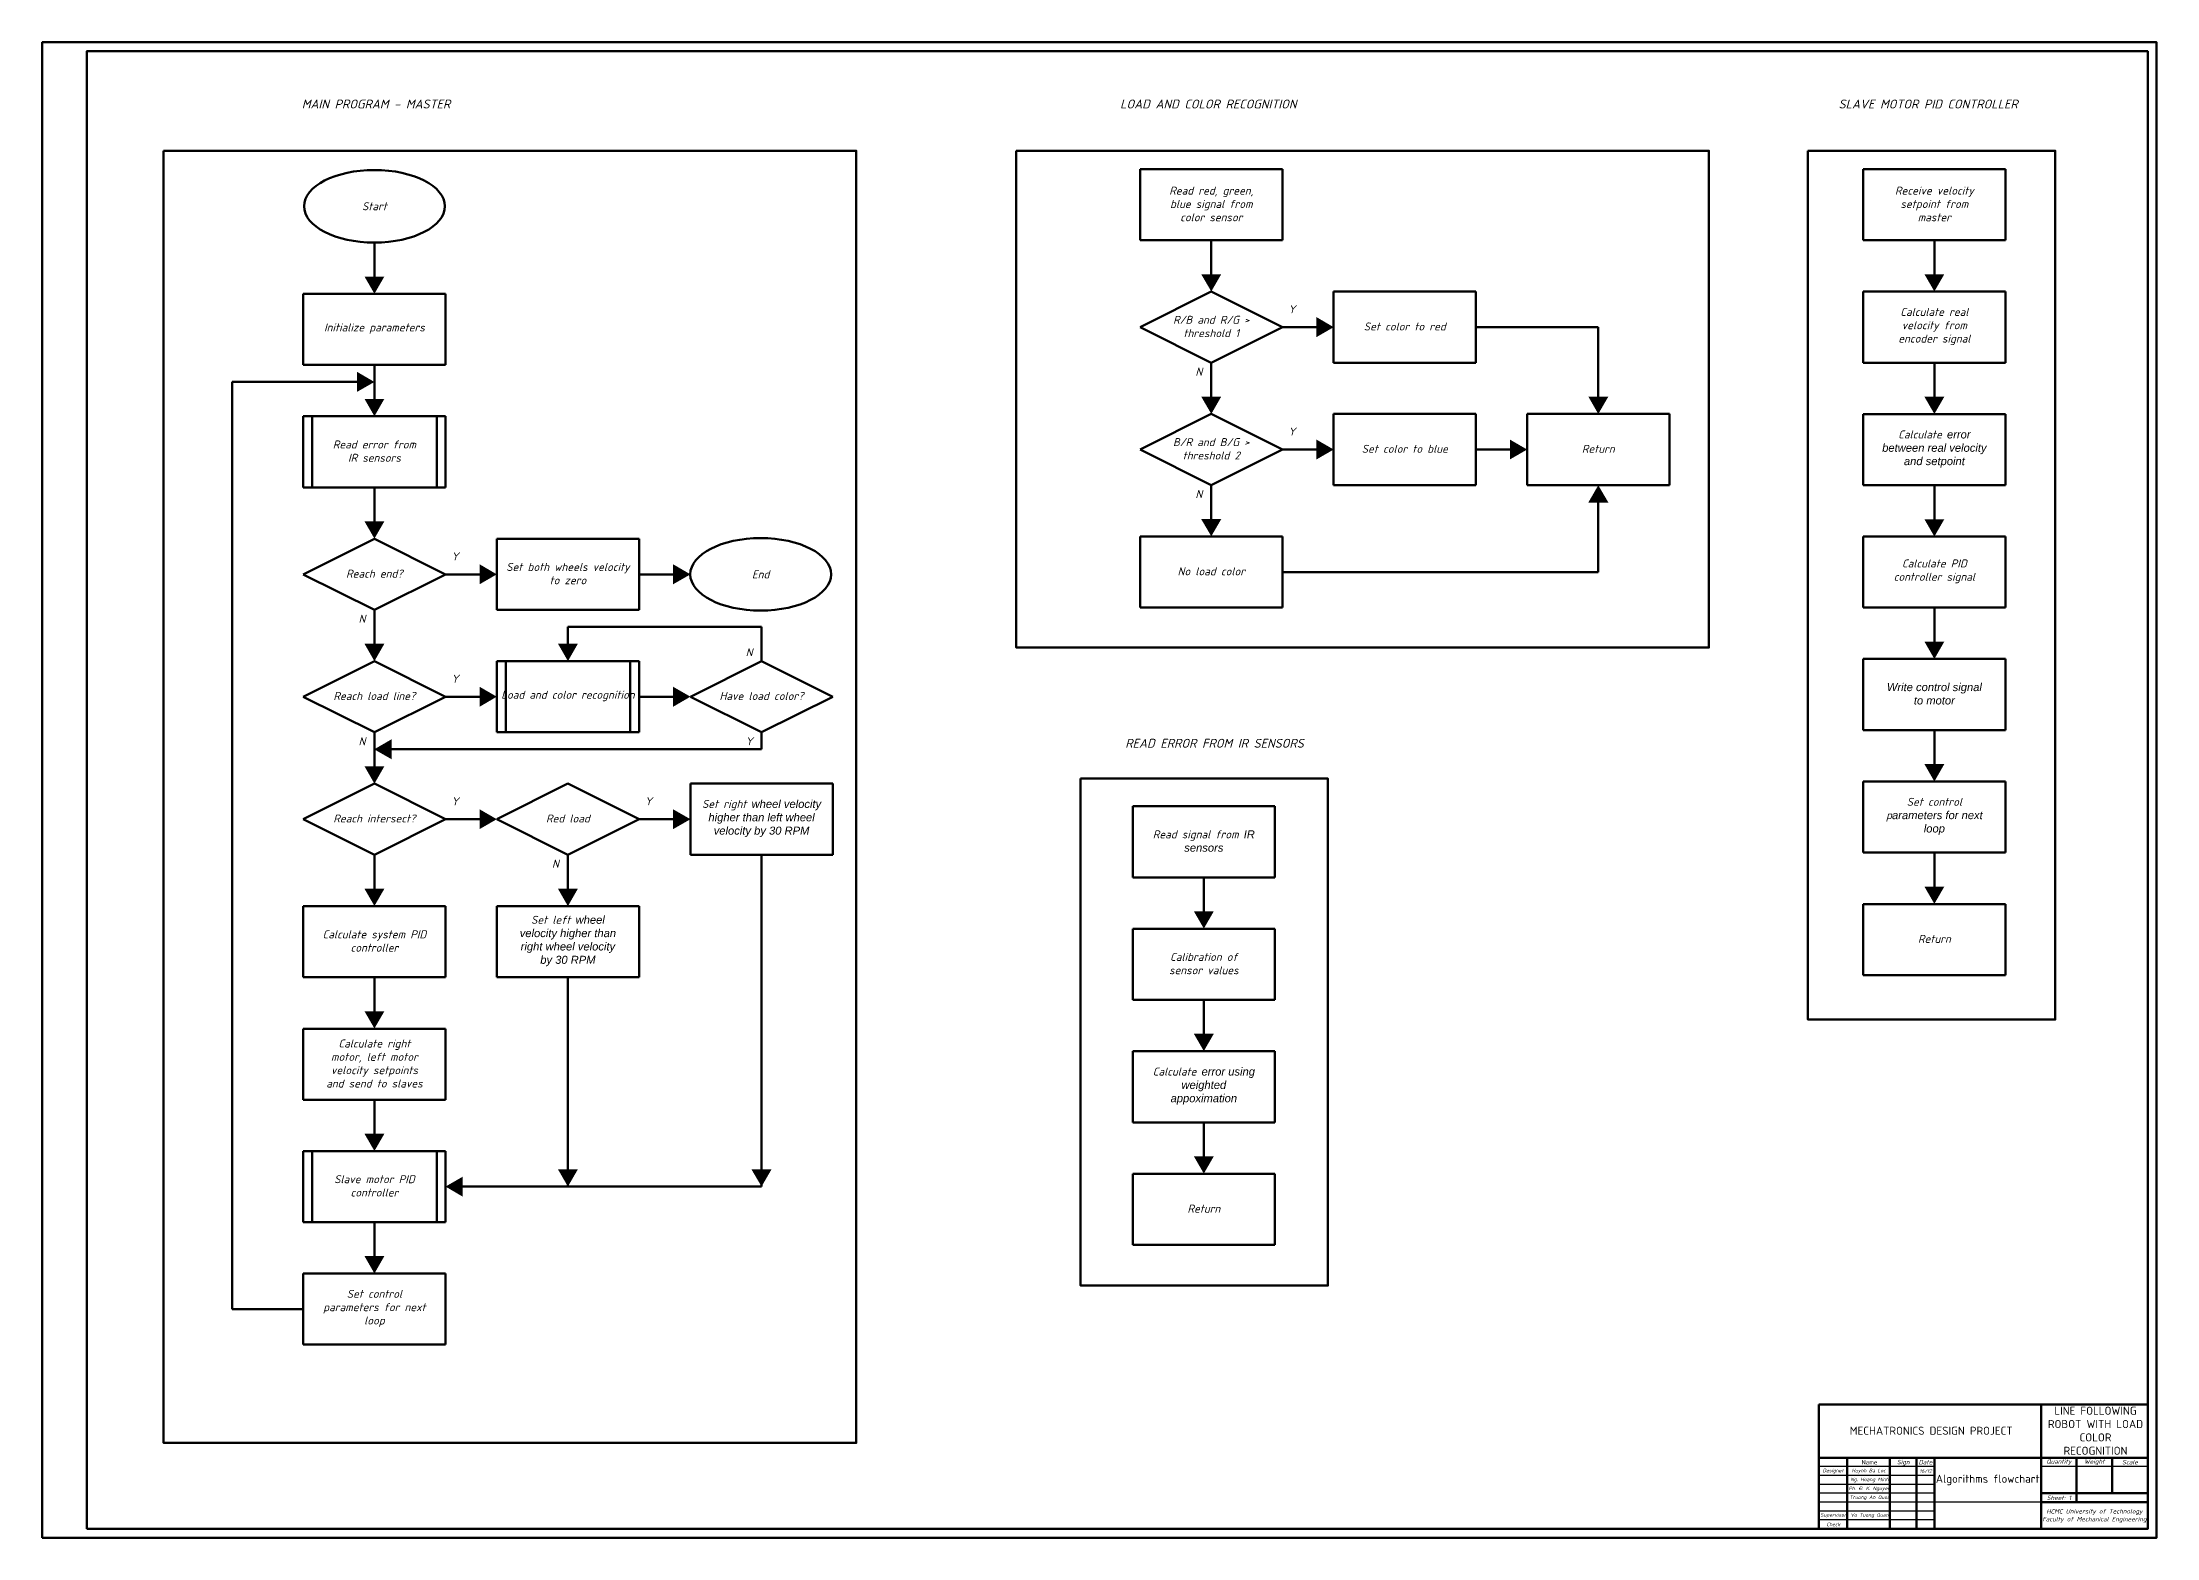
# Model space of a CAD drawing. Header units: millimetres. Extents: x -455 to 3881, y -6720 to -2691.
# Drawn here: x 2692 to 3881, y -6144 to -5303 of the extents above; entities that cross this region are included whole.
import ezdxf

# ---------------------------------------------------------------- set-up
doc = ezdxf.new("R2010")
doc.units = ezdxf.units.MM
doc.header["$LTSCALE"] = 3
doc.layers.add('AM_0', color=7, linetype='Continuous', lineweight=50)
doc.layers.add('AM_4', color=3, linetype='Continuous', lineweight=25)
doc.styles.get("Standard").update_dxf_attribs({"font": 'isocpeui.ttf'})

msp = doc.modelspace()

# ---------------------------------------------------------------- hatches: boundary and pattern name
at = {"layer": 'AM_0'}
h = msp.add_hatch(color=256, dxfattribs=at)
h.dxf.hatch_style = 1
h.paths.add_polyline_path([(3349.8, -5433.4), (3344.1, -5433.4), (3349.8, -5443.1)])
h.paths.add_polyline_path([(3355.4, -5433.4), (3349.8, -5433.4), (3349.8, -5443.1)])
h = msp.add_hatch(color=256, dxfattribs=at)
h.dxf.hatch_style = 1
h.paths.add_polyline_path([(3756.4, -5433.4), (3750.8, -5433.4), (3756.4, -5443.1)])
h.paths.add_polyline_path([(3762, -5433.4), (3756.4, -5433.4), (3756.4, -5443.1)])
h = msp.add_hatch(color=256, dxfattribs=at)
h.dxf.hatch_style = 1
h.paths.add_polyline_path([(2879.2, -5434.7), (2873.6, -5434.7), (2879.2, -5444.4)])
h.paths.add_polyline_path([(2884.8, -5434.7), (2879.2, -5434.7), (2879.2, -5444.4)])
h = msp.add_hatch(color=256, dxfattribs=at)
h.dxf.hatch_style = 1
h.paths.add_polyline_path([(3408.9, -5463.2), (3408.9, -5468.8), (3418.6, -5463.2)])
h.paths.add_polyline_path([(3408.9, -5457.5), (3408.9, -5463.2), (3418.6, -5463.2)])
h = msp.add_hatch(color=256, dxfattribs=at)
h.dxf.hatch_style = 1
h.paths.add_polyline_path([(2869.4, -5494), (2869.4, -5499.6), (2879.2, -5494)])
h.paths.add_polyline_path([(2869.4, -5488.3), (2869.4, -5494), (2879.2, -5494)])
h = msp.add_hatch(color=256, dxfattribs=at)
h.dxf.hatch_style = 1
h.paths.add_polyline_path([(2879.2, -5503.5), (2873.6, -5503.5), (2879.2, -5513.3)])
h.paths.add_polyline_path([(2884.8, -5503.5), (2879.2, -5503.5), (2879.2, -5513.3)])
h = msp.add_hatch(color=256, dxfattribs=at)
h.dxf.hatch_style = 1
h.paths.add_polyline_path([(3349.8, -5502.2), (3344.1, -5502.2), (3349.8, -5512)])
h.paths.add_polyline_path([(3355.4, -5502.2), (3349.8, -5502.2), (3349.8, -5512)])
h = msp.add_hatch(color=256, dxfattribs=at)
h.dxf.hatch_style = 1
h.paths.add_polyline_path([(3567.4, -5502.2), (3561.8, -5502.2), (3567.4, -5512)])
h.paths.add_polyline_path([(3573.1, -5502.2), (3567.4, -5502.2), (3567.4, -5512)])
h = msp.add_hatch(color=256, dxfattribs=at)
h.dxf.hatch_style = 1
h.paths.add_polyline_path([(3756.4, -5502.3), (3750.8, -5502.3), (3756.4, -5512)])
h.paths.add_polyline_path([(3762, -5502.3), (3756.4, -5502.3), (3756.4, -5512)])
h = msp.add_hatch(color=256, dxfattribs=at)
h.dxf.hatch_style = 1
h.paths.add_polyline_path([(3408.9, -5532), (3408.9, -5537.6), (3418.6, -5532)])
h.paths.add_polyline_path([(3408.9, -5526.4), (3408.9, -5532), (3418.6, -5532)])
h = msp.add_hatch(color=256, dxfattribs=at)
h.dxf.hatch_style = 1
h.paths.add_polyline_path([(3517.7, -5532), (3517.7, -5537.6), (3527.4, -5532)])
h.paths.add_polyline_path([(3517.7, -5526.4), (3517.7, -5532), (3527.4, -5532)])
h = msp.add_hatch(color=256, dxfattribs=at)
h.dxf.hatch_style = 1
h.paths.add_polyline_path([(3567.4, -5561.8), (3561.8, -5561.8), (3567.4, -5552.1)])
h.paths.add_polyline_path([(3573.1, -5561.8), (3567.4, -5561.8), (3567.4, -5552.1)])
h = msp.add_hatch(color=256, dxfattribs=at)
h.dxf.hatch_style = 1
h.paths.add_polyline_path([(2879.2, -5572.4), (2873.6, -5572.4), (2879.2, -5582.1)])
h.paths.add_polyline_path([(2884.8, -5572.4), (2879.2, -5572.4), (2879.2, -5582.1)])
h = msp.add_hatch(color=256, dxfattribs=at)
h.dxf.hatch_style = 1
h.paths.add_polyline_path([(3349.8, -5571.1), (3344.1, -5571.1), (3349.8, -5580.8)])
h.paths.add_polyline_path([(3355.4, -5571.1), (3349.8, -5571.1), (3349.8, -5580.8)])
h = msp.add_hatch(color=256, dxfattribs=at)
h.dxf.hatch_style = 1
h.paths.add_polyline_path([(3756.4, -5571.2), (3750.8, -5571.2), (3756.4, -5580.9)])
h.paths.add_polyline_path([(3762, -5571.2), (3756.4, -5571.2), (3756.4, -5580.9)])
h = msp.add_hatch(color=256, dxfattribs=at)
h.dxf.hatch_style = 1
h.paths.add_polyline_path([(2938.3, -5602.2), (2938.3, -5607.8), (2948, -5602.2)])
h.paths.add_polyline_path([(2938.3, -5596.5), (2938.3, -5602.2), (2948, -5602.2)])
h = msp.add_hatch(color=256, dxfattribs=at)
h.dxf.hatch_style = 1
h.paths.add_polyline_path([(3047.1, -5602.2), (3047.1, -5607.8), (3056.9, -5602.2)])
h.paths.add_polyline_path([(3047.1, -5596.5), (3047.1, -5602.2), (3056.9, -5602.2)])
h = msp.add_hatch(color=256, dxfattribs=at)
h.dxf.hatch_style = 1
h.paths.add_polyline_path([(2879.2, -5641.2), (2873.6, -5641.2), (2879.2, -5651)])
h.paths.add_polyline_path([(2884.8, -5641.2), (2879.2, -5641.2), (2879.2, -5651)])
h = msp.add_hatch(color=256, dxfattribs=at)
h.dxf.hatch_style = 1
h.paths.add_polyline_path([(2988, -5641.2), (2982.4, -5641.2), (2988, -5651)])
h.paths.add_polyline_path([(2993.6, -5641.2), (2988, -5641.2), (2988, -5651)])
h = msp.add_hatch(color=256, dxfattribs=at)
h.dxf.hatch_style = 1
h.paths.add_polyline_path([(3756.4, -5640), (3750.8, -5640), (3756.4, -5649.8)])
h.paths.add_polyline_path([(3762, -5640), (3756.4, -5640), (3756.4, -5649.8)])
h = msp.add_hatch(color=256, dxfattribs=at)
h.dxf.hatch_style = 1
h.paths.add_polyline_path([(2938.3, -5671), (2938.3, -5676.7), (2948, -5671)])
h.paths.add_polyline_path([(2938.3, -5665.4), (2938.3, -5671), (2948, -5671)])
h = msp.add_hatch(color=256, dxfattribs=at)
h.dxf.hatch_style = 1
h.paths.add_polyline_path([(3047.1, -5671), (3047.1, -5676.7), (3056.9, -5671)])
h.paths.add_polyline_path([(3047.1, -5665.4), (3047.1, -5671), (3056.9, -5671)])
h = msp.add_hatch(color=256, dxfattribs=at)
h.dxf.hatch_style = 1
h.paths.add_polyline_path([(2888.9, -5700.6), (2888.9, -5694.9), (2879.1, -5700.6)])
h.paths.add_polyline_path([(2888.9, -5706.2), (2888.9, -5700.6), (2879.1, -5700.6)])
h = msp.add_hatch(color=256, dxfattribs=at)
h.dxf.hatch_style = 1
h.paths.add_polyline_path([(2879.2, -5710.1), (2873.6, -5710.1), (2879.2, -5719.9)])
h.paths.add_polyline_path([(2884.8, -5710.1), (2879.2, -5710.1), (2879.2, -5719.9)])
h = msp.add_hatch(color=256, dxfattribs=at)
h.dxf.hatch_style = 1
h.paths.add_polyline_path([(3756.4, -5708.9), (3750.8, -5708.9), (3756.4, -5718.7)])
h.paths.add_polyline_path([(3762, -5708.9), (3756.4, -5708.9), (3756.4, -5718.7)])
h = msp.add_hatch(color=256, dxfattribs=at)
h.dxf.hatch_style = 1
h.paths.add_polyline_path([(2938.3, -5739.9), (2938.3, -5745.5), (2948, -5739.9)])
h.paths.add_polyline_path([(2938.3, -5734.3), (2938.3, -5739.9), (2948, -5739.9)])
h = msp.add_hatch(color=256, dxfattribs=at)
h.dxf.hatch_style = 1
h.paths.add_polyline_path([(3047.1, -5739.9), (3047.1, -5745.5), (3056.9, -5739.9)])
h.paths.add_polyline_path([(3047.1, -5734.3), (3047.1, -5739.9), (3056.9, -5739.9)])
h = msp.add_hatch(color=256, dxfattribs=at)
h.dxf.hatch_style = 1
h.paths.add_polyline_path([(3756.4, -5777.8), (3750.8, -5777.8), (3756.4, -5787.5)])
h.paths.add_polyline_path([(3762, -5777.8), (3756.4, -5777.8), (3756.4, -5787.5)])
h = msp.add_hatch(color=256, dxfattribs=at)
h.dxf.hatch_style = 1
h.paths.add_polyline_path([(2879.2, -5779), (2873.6, -5779), (2879.2, -5788.7)])
h.paths.add_polyline_path([(2884.8, -5779), (2879.2, -5779), (2879.2, -5788.7)])
h = msp.add_hatch(color=256, dxfattribs=at)
h.dxf.hatch_style = 1
h.paths.add_polyline_path([(2988, -5779), (2982.4, -5779), (2988, -5788.8)])
h.paths.add_polyline_path([(2993.6, -5779), (2988, -5779), (2988, -5788.8)])
h = msp.add_hatch(color=256, dxfattribs=at)
h.dxf.hatch_style = 1
h.paths.add_polyline_path([(3345.6, -5791.7), (3340, -5791.7), (3345.6, -5801.4)])
h.paths.add_polyline_path([(3351.2, -5791.7), (3345.6, -5791.7), (3345.6, -5801.4)])
h = msp.add_hatch(color=256, dxfattribs=at)
h.dxf.hatch_style = 1
h.paths.add_polyline_path([(2879.2, -5847.9), (2873.6, -5847.9), (2879.2, -5857.6)])
h.paths.add_polyline_path([(2884.8, -5847.9), (2879.2, -5847.9), (2879.2, -5857.6)])
h = msp.add_hatch(color=256, dxfattribs=at)
h.dxf.hatch_style = 1
h.paths.add_polyline_path([(3345.6, -5860.6), (3340, -5860.6), (3345.6, -5870.3)])
h.paths.add_polyline_path([(3351.2, -5860.6), (3345.6, -5860.6), (3345.6, -5870.3)])
h = msp.add_hatch(color=256, dxfattribs=at)
h.dxf.hatch_style = 1
h.paths.add_polyline_path([(2879.2, -5916.8), (2873.6, -5916.8), (2879.2, -5926.5)])
h.paths.add_polyline_path([(2884.8, -5916.8), (2879.2, -5916.8), (2879.2, -5926.5)])
h = msp.add_hatch(color=256, dxfattribs=at)
h.dxf.hatch_style = 1
h.paths.add_polyline_path([(3345.6, -5929.5), (3340, -5929.5), (3345.6, -5939.2)])
h.paths.add_polyline_path([(3351.2, -5929.5), (3345.6, -5929.5), (3345.6, -5939.2)])
h = msp.add_hatch(color=256, dxfattribs=at)
h.dxf.hatch_style = 1
h.paths.add_polyline_path([(2928.9, -5946.5), (2928.9, -5940.9), (2919.2, -5946.5)])
h.paths.add_polyline_path([(2928.9, -5952.2), (2928.9, -5946.5), (2919.2, -5946.5)])
h = msp.add_hatch(color=256, dxfattribs=at)
h.dxf.hatch_style = 1
h.paths.add_polyline_path([(2988, -5936.8), (2982.4, -5936.8), (2988, -5946.5)])
h.paths.add_polyline_path([(2993.6, -5936.8), (2988, -5936.8), (2988, -5946.5)])
h = msp.add_hatch(color=256, dxfattribs=at)
h.dxf.hatch_style = 1
h.paths.add_polyline_path([(3096.9, -5936.8), (3091.2, -5936.8), (3096.9, -5946.5)])
h.paths.add_polyline_path([(3102.5, -5936.8), (3096.9, -5936.8), (3096.9, -5946.5)])
h = msp.add_hatch(color=256, dxfattribs=at)
h.dxf.hatch_style = 1
h.paths.add_polyline_path([(2879.2, -5985.6), (2873.6, -5985.6), (2879.2, -5995.4)])
h.paths.add_polyline_path([(2884.8, -5985.6), (2879.2, -5985.6), (2879.2, -5995.4)])

# ---------------------------------------------------------------- linework, layer by layer
for p, q in [((3309.8, -5374.3), (3389.8, -5374.3)), ((3309.8, -5374.3), (3309.8, -5414.3)), ((3389.8, -5374.3), (3389.8, -5414.3)), ((3716.4, -5374.3), (3796.4, -5374.3)), ((3716.4, -5374.3), (3716.4, -5414.3)), ((3796.4, -5374.3), (3796.4, -5414.3)), ((2879.2, -5434.7), (2879.2, -5415.6)), ((3389.8, -5414.3), (3309.8, -5414.3)), ((3349.8, -5433.4), (3349.8, -5414.3)), ((3796.4, -5414.3), (3716.4, -5414.3)), ((3756.4, -5433.4), (3756.4, -5414.3)), ((2839.2, -5444.4), (2919.2, -5444.4)), ((2839.2, -5444.4), (2839.2, -5484.4)), ((2919.2, -5444.4), (2919.2, -5484.4)), ((3309.8, -5463.2), (3349.8, -5443.2)), ((3349.8, -5443.2), (3389.8, -5463.2)), ((3418.6, -5443.2), (3498.6, -5443.2)), ((3418.6, -5443.2), (3418.6, -5483.2)), ((3498.6, -5443.2), (3498.6, -5483.2)), ((3716.4, -5443.2), (3796.4, -5443.2)), ((3716.4, -5443.2), (3716.4, -5483.2)), ((3796.4, -5443.2), (3796.4, -5483.2)), ((3349.8, -5483.2), (3309.8, -5463.2)), ((3389.8, -5463.2), (3349.8, -5483.2)), ((3408.9, -5463.2), (3389.8, -5463.2)), ((3567.4, -5463.2), (3498.6, -5463.2)), ((3567.4, -5502.2), (3567.4, -5463.2)), ((2919.2, -5484.4), (2839.2, -5484.4)), ((2879.2, -5503.5), (2879.2, -5484.4)), ((3349.8, -5502.2), (3349.8, -5483.1)), ((3498.6, -5483.2), (3418.6, -5483.2)), ((3796.4, -5483.2), (3716.4, -5483.2)), ((3756.4, -5502.3), (3756.4, -5483.2)), ((2799.2, -6015.4), (2799.2, -5494)), ((2869.4, -5494), (2799.2, -5494)), ((2839.2, -5513.3), (2919.2, -5513.3)), ((2839.2, -5513.3), (2839.2, -5553.3)), ((2844.2, -5513.3), (2844.2, -5553.3)), ((2914.2, -5513.3), (2914.2, -5553.3)), ((2919.2, -5513.3), (2919.2, -5553.3)), ((3309.8, -5532), (3349.8, -5512)), ((3349.8, -5512), (3389.8, -5532)), ((3418.6, -5512), (3498.6, -5512)), ((3418.6, -5512), (3418.6, -5552)), ((3498.6, -5512), (3498.6, -5552)), ((3527.4, -5512), (3607.4, -5512)), ((3527.4, -5512), (3527.4, -5552)), ((3607.4, -5512), (3607.4, -5552)), ((3716.4, -5512.1), (3796.4, -5512.1)), ((3716.4, -5512.1), (3716.4, -5552.1)), ((3796.4, -5512.1), (3796.4, -5552.1)), ((3349.8, -5552), (3309.8, -5532)), ((3389.8, -5532), (3349.8, -5552)), ((3408.9, -5532), (3389.8, -5532)), ((3517.7, -5532), (3498.6, -5532)), ((3349.8, -5571.1), (3349.8, -5552)), ((3498.6, -5552), (3418.6, -5552)), ((3607.4, -5552), (3527.4, -5552)), ((3796.4, -5552.1), (3716.4, -5552.1)), ((3756.4, -5571.2), (3756.4, -5552.1)), ((2919.2, -5553.3), (2839.2, -5553.3)), ((2879.2, -5572.4), (2879.2, -5553.3)), ((3567.4, -5561.8), (3567.4, -5600.9)), ((2839.2, -5602.2), (2879.2, -5582.2)), ((2879.2, -5582.2), (2919.2, -5602.2)), ((2948, -5582.2), (3028, -5582.2)), ((2948, -5582.2), (2948, -5622.2)), ((3028, -5582.2), (3028, -5622.2)), ((3309.8, -5580.9), (3389.8, -5580.9)), ((3309.8, -5580.9), (3309.8, -5620.9)), ((3389.8, -5580.9), (3389.8, -5620.9)), ((3716.4, -5580.9), (3796.4, -5580.9)), ((3716.4, -5580.9), (3716.4, -5620.9)), ((3796.4, -5580.9), (3796.4, -5620.9)), ((2879.2, -5622.2), (2839.2, -5602.2)), ((2919.2, -5602.2), (2879.2, -5622.2)), ((2938.3, -5602.2), (2919.2, -5602.2)), ((3047.1, -5602.2), (3028, -5602.2)), ((3567.4, -5600.9), (3389.8, -5600.9)), ((2879.2, -5641.2), (2879.2, -5622.1)), ((3028, -5622.2), (2948, -5622.2)), ((2988, -5622.2), (2988, -5622.1)), ((3389.8, -5620.9), (3309.8, -5620.9)), ((3796.4, -5620.9), (3716.4, -5620.9)), ((3756.4, -5640), (3756.4, -5620.9)), ((2988, -5631.7), (3096.9, -5631.7)), ((2988, -5641.2), (2988, -5631.7)), ((3096.9, -5631.7), (3096.9, -5651)), ((2839.2, -5671), (2879.2, -5651)), ((2879.2, -5651), (2919.2, -5671)), ((2948, -5651), (3028, -5651)), ((2948, -5651), (2948, -5691)), ((2953, -5651), (2953, -5691)), ((3023, -5651), (3023, -5691)), ((3028, -5651), (3028, -5691)), ((3056.9, -5671), (3096.9, -5651)), ((3096.9, -5651), (3136.9, -5671)), ((3716.4, -5649.8), (3796.4, -5649.8)), ((3716.4, -5649.8), (3716.4, -5689.8)), ((3796.4, -5649.8), (3796.4, -5689.8)), ((2879.2, -5691), (2839.2, -5671)), ((2919.2, -5671), (2879.2, -5691)), ((2938.3, -5671), (2919.2, -5671)), ((3047.1, -5671), (3028, -5671)), ((3096.9, -5691), (3056.9, -5671)), ((3136.9, -5671), (3096.9, -5691)), ((2879.2, -5710.1), (2879.2, -5691)), ((3028, -5691), (2948, -5691)), ((3096.9, -5700.6), (3096.9, -5691)), ((3796.4, -5689.8), (3716.4, -5689.8)), ((3756.4, -5708.9), (3756.4, -5689.8)), ((2888.9, -5700.6), (3096.9, -5700.6)), ((3716.4, -5718.7), (3796.4, -5718.7)), ((3716.4, -5718.7), (3716.4, -5758.7)), ((3796.4, -5718.7), (3796.4, -5758.7)), ((2839.2, -5739.9), (2879.2, -5719.9)), ((2879.2, -5719.9), (2919.2, -5739.9)), ((2948, -5739.9), (2988, -5719.9)), ((2988, -5719.9), (3028, -5739.9)), ((3056.9, -5719.9), (3136.9, -5719.9)), ((3056.9, -5719.9), (3056.9, -5759.9)), ((3136.9, -5719.9), (3136.9, -5759.9)), ((2879.2, -5759.9), (2839.2, -5739.9)), ((2919.2, -5739.9), (2879.2, -5759.9)), ((2938.3, -5739.9), (2919.2, -5739.9)), ((2988, -5759.9), (2948, -5739.9)), ((3028, -5739.9), (2988, -5759.9)), ((3047.1, -5739.9), (3028, -5739.9)), ((3305.6, -5732.6), (3385.6, -5732.6)), ((3305.6, -5732.6), (3305.6, -5772.6)), ((3385.6, -5732.6), (3385.6, -5772.6)), ((2879.2, -5779), (2879.2, -5759.9)), ((2988, -5779), (2988, -5759.9)), ((3136.9, -5759.9), (3056.9, -5759.9)), ((3096.9, -5759.9), (3096.9, -5946.5)), ((3796.4, -5758.7), (3716.4, -5758.7)), ((3756.4, -5777.8), (3756.4, -5758.7)), ((3385.6, -5772.6), (3305.6, -5772.6)), ((3345.6, -5791.7), (3345.6, -5772.6)), ((2839.2, -5788.8), (2919.2, -5788.8)), ((2839.2, -5788.8), (2839.2, -5828.8)), ((2919.2, -5788.8), (2919.2, -5828.8)), ((2948, -5788.8), (3028, -5788.8)), ((2948, -5788.8), (2948, -5828.8)), ((3028, -5788.8), (3028, -5828.8)), ((3716.4, -5787.6), (3796.4, -5787.6)), ((3716.4, -5787.6), (3716.4, -5827.6)), ((3796.4, -5787.6), (3796.4, -5827.6)), ((3305.6, -5801.5), (3385.6, -5801.5)), ((3305.6, -5801.5), (3305.6, -5841.5)), ((3385.6, -5801.5), (3385.6, -5841.5)), ((2919.2, -5828.8), (2839.2, -5828.8)), ((2879.2, -5847.9), (2879.2, -5828.8)), ((3028, -5828.8), (2948, -5828.8)), ((2988, -5946.5), (2988, -5828.8)), ((3796.4, -5827.6), (3716.4, -5827.6)), ((3385.6, -5841.5), (3305.6, -5841.5)), ((3345.6, -5860.6), (3345.6, -5841.5)), ((2839.2, -5857.7), (2919.2, -5857.7)), ((2839.2, -5857.7), (2839.2, -5897.7)), ((2919.2, -5857.7), (2919.2, -5897.7)), ((3305.6, -5870.4), (3385.6, -5870.4)), ((3305.6, -5870.4), (3305.6, -5910.4)), ((3385.6, -5870.4), (3385.6, -5910.4)), ((2919.2, -5897.7), (2839.2, -5897.7)), ((2879.2, -5916.8), (2879.2, -5897.7)), ((3385.6, -5910.4), (3305.6, -5910.4)), ((3345.6, -5929.5), (3345.6, -5910.4)), ((2839.2, -5926.5), (2919.2, -5926.5)), ((2839.2, -5926.5), (2839.2, -5966.5)), ((2844.2, -5926.5), (2844.2, -5966.5)), ((2914.2, -5926.5), (2914.2, -5966.5)), ((2919.2, -5926.5), (2919.2, -5966.5)), ((3305.6, -5939.3), (3385.6, -5939.3)), ((3305.6, -5939.3), (3305.6, -5979.3)), ((3385.6, -5939.3), (3385.6, -5979.3)), ((2928.9, -5946.5), (2988, -5946.5)), ((3096.9, -5946.5), (2988, -5946.5)), ((2919.2, -5966.5), (2839.2, -5966.5)), ((2879.2, -5985.6), (2879.2, -5966.5)), ((3385.6, -5979.3), (3305.6, -5979.3)), ((2839.2, -5995.4), (2919.2, -5995.4)), ((2839.2, -5995.4), (2839.2, -6035.4)), ((2919.2, -5995.4), (2919.2, -6035.4)), ((2839.2, -6015.4), (2799.2, -6015.4)), ((2919.2, -6035.4), (2839.2, -6035.4)), ((3876.4, -6069), (3691.4, -6069)), ((3876.4, -6069), (3691.4, -6069)), ((3691.4, -6069), (3691.4, -6099)), ((3816.4, -6069), (3816.4, -6139)), ((3876.4, -6099), (3691.4, -6099)), ((3691.4, -6099), (3691.4, -6139)), ((3707.4, -6099), (3707.4, -6139)), ((3731.4, -6099), (3731.4, -6139)), ((3746.4, -6099), (3746.4, -6139)), ((3756.4, -6099), (3756.4, -6139)), ((3836.4, -6099), (3836.4, -6124)), ((3856.4, -6099), (3856.4, -6119)), ((3876.4, -6119), (3816.4, -6119)), ((3876.4, -6139), (3691.4, -6139))]:
    msp.add_line(p, q, dxfattribs=at)
at = {"layer": 'AM_0', "ltscale": 0.5}
msp.add_line((3816.4, -6124), (3876.4, -6124), dxfattribs=at)
at = {"layer": 'AM_0', "lineweight": 50}
for points in [[(2692.4, -6144), (3881.4, -6144), (3881.4, -5303), (2692.4, -5303)], [(2717.4, -6139), (3876.4, -6139), (3876.4, -5308), (2717.4, -5308)]]:
    msp.add_lwpolyline(points, close=True, dxfattribs=at)
at = {"layer": 'AM_0'}
for points in [[(2760.6, -5364), (3150.1, -5364), (3150.1, -6090.7), (2760.6, -6090.7)], [(3240.1, -5364), (3629.6, -5364), (3629.6, -5643.4), (3240.1, -5643.4)], [(3685.3, -5364), (3824.4, -5364), (3824.4, -5852.6), (3685.3, -5852.6)], [(3276.3, -5717.1), (3415.4, -5717.1), (3415.4, -6002.2), (3276.3, -6002.2)]]:
    msp.add_lwpolyline(points, close=True, dxfattribs=at)
for centre in [(2879.2, -5395.2), (3096.4, -5602.2)]:
    msp.add_ellipse(centre, major_axis=(39.6, 0), ratio=0.515005, dxfattribs=at)
at = {"layer": 'AM_4'}
for p, q in [((3756.4, -6104), (3691.4, -6104)), ((3756.4, -6109), (3691.4, -6109)), ((3876.4, -6104), (3816.4, -6104)), ((3756.4, -6114), (3691.4, -6114)), ((3756.4, -6119), (3691.4, -6119)), ((3816.4, -6124), (3691.4, -6124)), ((3756.4, -6129), (3691.4, -6129)), ((3756.4, -6134), (3691.4, -6134))]:
    msp.add_line(p, q, dxfattribs=at)

# ---------------------------------------------------------------- texts
at = {"layer": 'AM_0'}
for s, width, insert, char_height, attachment_point in [('\\pxqc;MAIN PROGRAM - MASTER', 103.008, (2828.6, -5335.2), 5, 1), ('\\pxqc;LOAD AND COLOR RECOGNITION', 103.008, (3296.6, -5335.2), 5, 1), ('\\pxqc;SLAVE MOTOR PID CONTROLLER', 103.008, (3701.4, -5335.2), 5, 1), ('\\pxqc;READ ERROR FROM IR SENSORS', 103.008, (3300.1, -5694.7), 5, 1), ('{\\fISOCPEUR|b0|i0|c0|p34;LINE FOLLOWING ROBOT WITH LOAD COLOR RECOGNITION}', 56.028, (3847, -6083.8), 4.5, 5), ('{\\fISOCPEUR|b0|i0|c0|p34;MECHATRONICS DESIGN PROJECT}', 147.706, (3754.6, -6083.8), 4.5, 5), ('Designer', 16.804, (3699.5, -6106.5), 2, 5), ('Ng. Hoang Minh', 23, (3719.9, -6111.5), 2, 5), ('{\\fISOCPEUR|b0|i0|c0|p34;Name}', 23, (3719.9, -6101.5), 2.5, 5), ('Sign', 15, (3738.9, -6101.8), 2.5, 5), ('Date', 10, (3751.4, -6101.5), 2.5, 5), ('{\\fISOCPEUR|b0|i0|c0|p34;Algorithms flowchart}', 60, (3786.4, -6111.5), 4.5, 5), ('Quantity', 20, (3826.4, -6101.5), 2.5, 5), ('Weight', 20, (3846.4, -6101.5), 2.5, 5), ('Scale', 20, (3866.4, -6101.5), 2.5, 5), ('Ph. Đ. K. Nguyen', 23, (3719.9, -6116.5), 2, 5), ('Truong An Quoc', 23, (3719.9, -6121.5), 2, 5), ('Sheet: 1', 20, (3826.4, -6121.5), 2.5, 5), ('Supervisor', 18.57, (3699.6, -6131.5), 2, 5), ('Vo Tuong Quan', 23, (3719.9, -6131.5), 2, 5), ('Faculty of Mechanical Engineering', 60, (3846.4, -6133.9), 2.5, 5), ('HCMC University of Technology', 60, (3846.4, -6129.5), 2.5, 5), ('Check', 18.57, (3699.6, -6136.5), 2, 5)]:
    msp.add_mtext_dynamic_manual_height_columns(s, width=width, gutter_width=12.5, heights=[0], dxfattribs=dict(at, insert=insert, char_height=char_height, attachment_point=attachment_point))
at = {"layer": 'AM_0', "char_height": 4.5, "attachment_point": 5}
for s, insert, width in [('Read red, green, blue signal from color sensor', (3349.8, -5393.9), 59.106), ('Receive velocity setpoint from master', (3756.4, -5393.9), 59.106), ('R/B and R/G > threshold 1', (3349.8, -5462.8), 50.541), ('Y', (3395.1, -5453.1), 50.541), ('Calculate real velocity from encoder signal', (3756.4, -5462.8), 59.106), ('Set color to red', (3458.6, -5462.8), 71.865), ('N', (3342.8, -5488.2), 50.541), ('{\\fISOCPEUR|b0|i1|c238|p34;Read \\fISOCPEUR|b0|i1|c0|p34;error from IR sensors}', (2879.2, -5532.9), 50.541), ('B/R and B/G > threshold 2', (3349.8, -5531.6), 50.541), ('Y', (3395.1, -5521.9), 50.541), ('{\\fISOCPEUR|b0|i1|c238|p34;Calculate \\fArial|b0|i1|c0|p34;error between real velocity and setpoint}', (3756.4, -5531.7), 59.106), ('Set color to blue', (3458.6, -5531.6), 71.865), ('Return', (3567.4, -5531.6), 71.865), ('N', (3342.8, -5557), 50.541), ('{\\fISOCPEUR|b0|i1|c238|p34;Reach end?}', (2879.2, -5601.8), 50.541), ('Y', (2924.5, -5592.1), 50.541), ('{\\fISOCPEUR|b0|i1|c238|p34;Set both \\fISOCPEUR|b0|i1|c0|p34;wheels velocity to zero}', (2988, -5601.8), 71.865), ('No load color', (3349.8, -5600.5), 59.106), ('{\\fISOCPEUR|b0|i1|c238|p34;Calculate }PID controller signal', (3756.4, -5600.5), 59.106), ('N', (2872.2, -5627.2), 50.541), ('N', (3089.9, -5646), 50.541), ('Y', (2924.5, -5660.9), 50.541), ('{\\fISOCPEUR|b0|i1|c238|p34;Reach load line?}', (2879.2, -5670.6), 50.541), ('Load and color recognition', (2988, -5670.6), 71.865), ('Have load color? ', (3096.9, -5670.6), 50.541), ('{\\fArial|b0|i1|c0|p34;Write control signal to motor}', (3756.4, -5669.4), 59.106), ('N', (2872.2, -5696.1), 50.541), ('Y', (3089.9, -5696.1), 50.541), ('Y', (2924.5, -5729.8), 50.541), ('Y', (3033.3, -5729.8), 50.541), ('Set right {\\fArial|b0|i1|c0|p34;wheel velocity higher than left wheel velocity by 30 RPM}', (3096.9, -5739.5), 71.865), ('Set control p{\\fArial|b0|i1|c0|p34;arameters for next loop}', (3756.4, -5738.3), 59.106), ('Reach intersect?', (2879.2, -5739.5), 50.541), ('Red load', (2988, -5739.5), 50.541), ('Read signal from {\\fArial|b0|i1|c0|p34;IR sensors}', (3345.6, -5752.2), 59.106), ('N', (2981, -5764.9), 50.541), ('Set left {\\fArial|b0|i1|c0|p34;wheel velocity higher than right wheel velocity by 30 RPM}', (2988, -5808.4), 59.106), ('Calculate system PID controller ', (2879.2, -5808.4), 59.106), ('Return', (3756.4, -5807.2), 59.106), ('Calibration of sensor values', (3345.6, -5821.1), 59.106), ('{\\fISOCPEUR|b0|i1|c238|p34;Calculate right motor, left m\\fISOCPEUR|b0|i1|c0|p34;otor velocity setpoints and send to slaves}', (2879.2, -5877.3), 59.106), ('Calculate {\\fArial|b0|i1|c0|p34;error using weighted appoximation}', (3345.6, -5890), 59.106), ('{\\fISOCPEUR|b0|i1|c238|p34;Slave motor PID controller}', (2879.2, -5946.1), 70.01), ('Return', (3345.6, -5958.9), 59.106), ('{\\fISOCPEUR|b0|i1|c238|p34;Set control p\\fISOCPEUR|b0|i1|c0|p34;arameters for next loop}', (2879.2, -6015), 59.106)]:
    msp.add_mtext(s, dxfattribs=dict(at, insert=insert, width=width))
for s, insert in [('Start', (2879.2, -5395.2)), ('{\\fISOCPEUR|b0|i1|c238|p34;Initialize p\\fISOCPEUR|b0|i1|c0|p34;arameters}', (2879.2, -5464)), ('{\\fISOCPEUR|b0|i1|c238|p34;End}', (3096.4, -5602.2))]:
    msp.add_mtext(s, dxfattribs=dict(at, insert=insert))
at = {"layer": 'AM_0', "ltscale": 0.5, "char_height": 2, "attachment_point": 5}
for s, insert in [('Huynh Ba Loc', (3719.4, -6106.5)), ('16/12', (3751.5, -6106.5))]:
    msp.add_mtext_dynamic_manual_height_columns(s, width=24, gutter_width=17.5, heights=[0], dxfattribs=dict(at, insert=insert))

doc.saveas('drawing.dxf')
